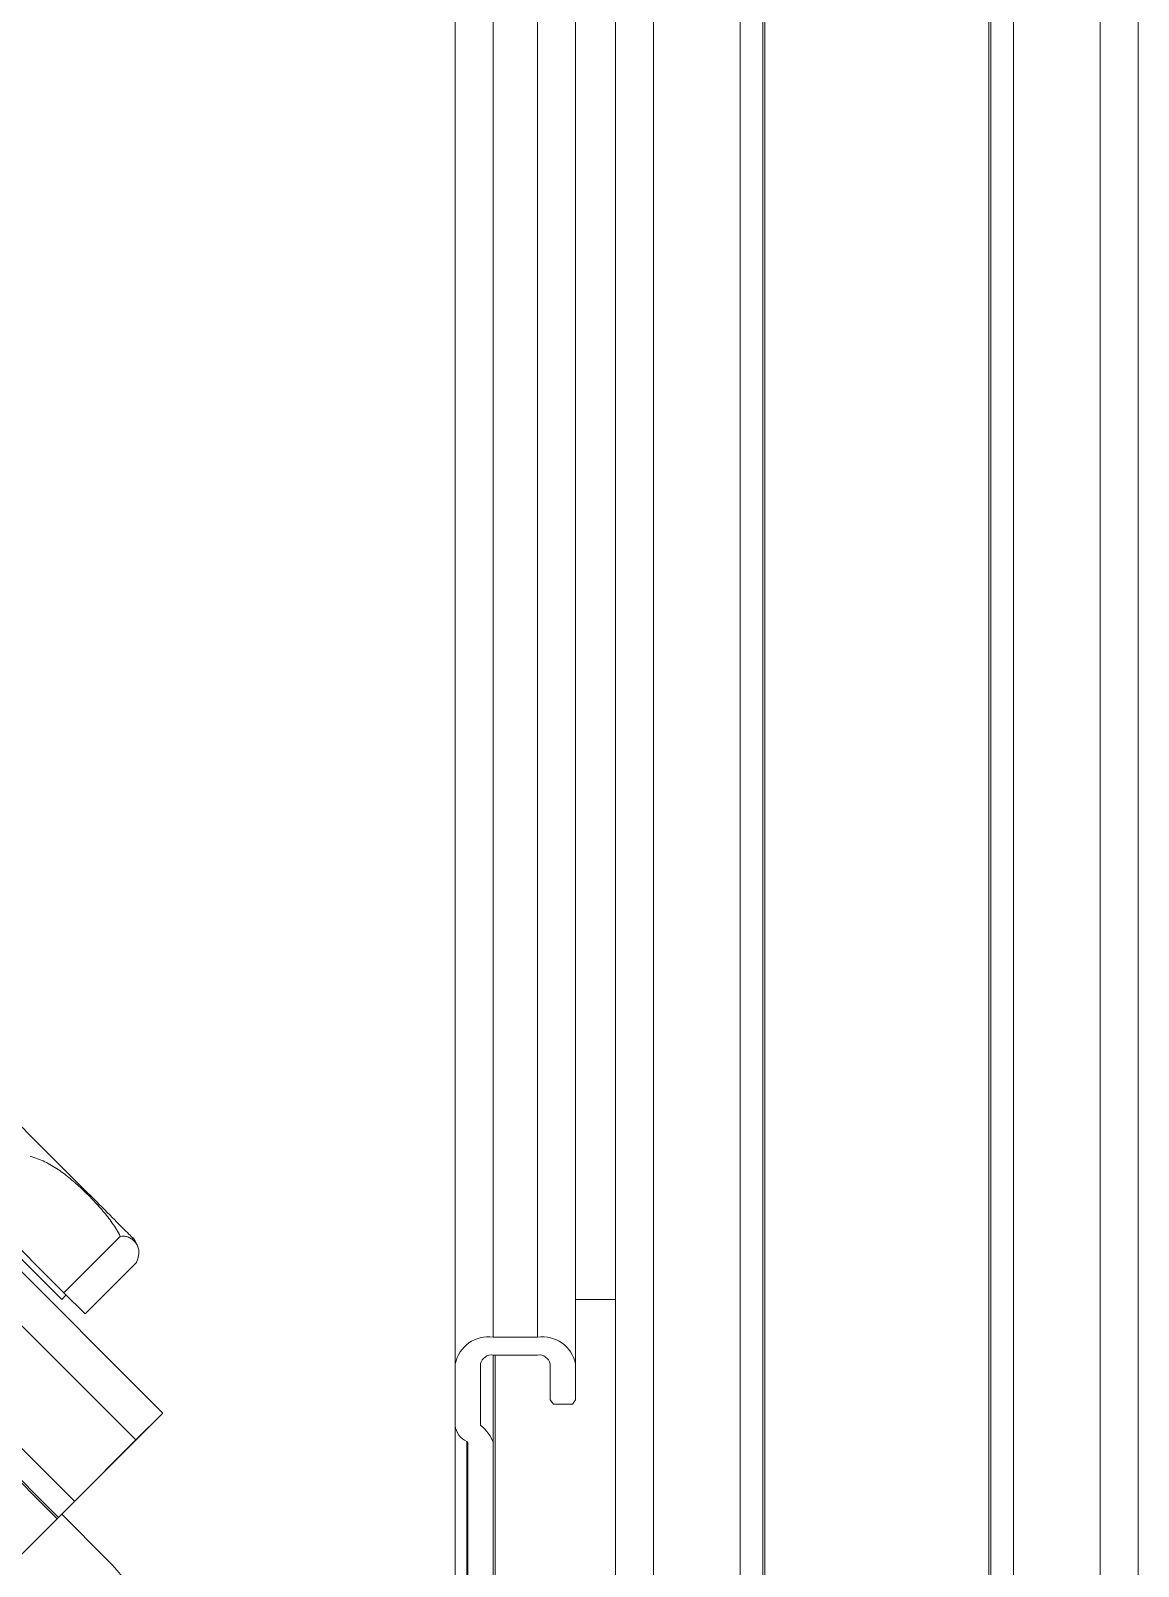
# Model space of a CAD drawing. Extents: x -976302 to -776254, y 5665 to 231437.
# Drawn here: x -803380 to -802940, y 80303 to 80914 of the extents above; entities that cross this region are included whole.
import ezdxf

# ---------------------------------------------------------------- set-up
doc = ezdxf.new("R2010")
doc.units = 0
doc.header["$LTSCALE"] = 1000
doc.header["$MEASUREMENT"] = 0

# ---------------------------------------------------------------- blocks, each defined once
blk = doc.blocks.new('qisg')
at = {"color": 7, "linetype": 'Continuous', "lineweight": 15}
for p, q in [((-15795.32, -17723.77), (-15798.45, -17723.77)), ((-15804.9, -17726.72), (-15801.42, -17726.72)), ((-15801.42, -17728.12), (-15804.9, -17728.12)), ((-15804.9, -17735.01), (-15804.9, -17728.12)), ((-15804.75, -17728.12), (-15804.75, -17767.47)), ((-15807.88, -17733.64), (-15807.88, -17728.82)), ((-15805.89, -17728.82), (-15805.89, -17733.64)), ((-15800.43, -17731.63), (-15800.43, -17728.82)), ((-15798.45, -17728.82), (-15798.45, -17731.63)), ((-15800.18, -17731.98), (-15800.43, -17731.63)), ((-15798.69, -17731.98), (-15800.18, -17731.98)), ((-15798.45, -17731.63), (-15798.69, -17731.98)), ((-15807.88, -17748.79), (-15807.88, -17733.64)), ((-15806.88, -17747.42), (-15806.88, -17735.01)), ((-15804.9, -17735.01), (-15804.9, -17747.42))]:
    blk.add_line(p, q, dxfattribs=at)
at = {"color": 8, "linetype": 'Continuous', "lineweight": 15}
blk.add_line((-15806.97, -17747.53), (-15806.97, -17734.9), dxfattribs=at)
at = {"color": 7, "linetype": 'Continuous', "lineweight": 15}
for centre, radius, start, end in [((-15805.27, -17729.35), 2.66, 81.9505, 168.5782), ((-15801.05, -17729.35), 2.66, 11.4218, 98.0495), ((-15805.02, -17729), 0.886, 81.9505, 168.5782), ((-15801.3, -17729), 0.886, 11.4218, 98.0495), ((-15806.4, -17733.53), 1.48, 184.3396, 247.5804), ((-15807.96, -17736.19), 3.29, 21.0554, 50.8646), ((-15807.02, -17735.02), 0.134, 4.3396, 67.5804)]:
    blk.add_arc(centre, radius, start, end, dxfattribs=at)
blk = doc.blocks.new('*U19')
at = {"color": 253, "linetype": 'Continuous', "lineweight": 15, "true_color": 0x9e9e9e}
for p, q in [((-15804.9, -17650.8), (-15804.9, -17365.29)), ((-15801.42, -17650.8), (-15801.42, -17365.29)), ((-15792.34, -17739.82), (-15792.34, -17427.89)), ((-15785.53, -17739.82), (-15785.53, -17427.89)), ((-15764.11, -17739.82), (-15764.11, -17427.89)), ((-15757.3, -17739.82), (-15757.3, -17427.89))]:
    blk.add_line(p, q, dxfattribs=at)
at = {"color": 7, "linetype": 'Continuous', "lineweight": 15}
for p, q in [((-15807.88, -17652.9), (-15807.88, -17367.4)), ((-15798.45, -17652.9), (-15798.45, -17377.97)), ((-15795.32, -17739.82), (-15795.32, -17427.89)), ((-15783.75, -17739.82), (-15783.75, -17427.89)), ((-15783.59, -17739.82), (-15783.59, -17427.89)), ((-15766.04, -17739.82), (-15766.04, -17427.89)), ((-15765.88, -17739.82), (-15765.88, -17427.89)), ((-15754.32, -17739.82), (-15754.32, -17427.89))]:
    blk.add_line(p, q, dxfattribs=at)
blk = doc.blocks.new('a1-3d-02')
at = {"color": 7, "linetype": 'Continuous', "lineweight": 15}
for p, q in [((-24819.89, -16845.41), (-24809.26, -16856.04)), ((-24807.78, -16856.82), (-24814.45, -16850.15)), ((-24807.78, -16856.82), (-24803.36, -16852.4)), ((-24806.12, -16858.48), (-24802.1, -16854.46)), ((-24809.26, -16856.04), (-24807.95, -16857.35)), ((-24807.95, -16857.35), (-24807.6, -16857)), ((-24806.12, -16858.48), (-24807.78, -16856.82)), ((-24800.02, -16866.26), (-24802.13, -16868.37)), ((-24802.13, -16868.37), (-24806.94, -16873.19)), ((-24806.94, -16873.19), (-24808.2, -16874.44)), ((-24808.31, -16874.56), (-24820.72, -16886.96)), ((-24808.2, -16874.44), (-24808.31, -16874.56)), ((-24804.41, -16877.74), (-24807.95, -16874.2))]:
    blk.add_line(p, q, dxfattribs=at)
for centre, radius, start, end in [((-24805.71, -16854.78), 4.05, 23.0214, 34.0258), ((-24814.94, -16888.27), 14.89, 8.4716, 45)]:
    blk.add_arc(centre, radius, start, end, dxfattribs=at)
for points, knots in [([(-24815.11, -16839.8), (-24815.08, -16839.84), (-24815, -16839.91), (-24814.03, -16840.89), (-24812.47, -16842.44), (-24810.48, -16844.44), (-24808.29, -16846.62), (-24806.15, -16848.76), (-24804.29, -16850.62), (-24802.97, -16851.94), (-24802.3, -16852.62), (-24802.36, -16852.56), (-24802.38, -16852.54)], [0, 0, 0, 0, 0.09124, 0.198649, 0.306058, 0.413467, 0.520876, 0.628285, 0.735694, 0.843102, 0.950511, 1, 1, 1, 1]), ([(-24803.36, -16852.4), (-24803.54, -16852.03), (-24803.76, -16851.69), (-24804.22, -16851.03), (-24804.46, -16850.72), (-24804.98, -16850.11), (-24805.25, -16849.82), (-24805.8, -16849.24), (-24806.09, -16848.95), (-24806.67, -16848.4), (-24806.97, -16848.14), (-24807.58, -16847.63), (-24807.9, -16847.38), (-24808.57, -16846.93), (-24808.91, -16846.72), (-24809.65, -16846.37), (-24810.03, -16846.23), (-24810.43, -16846.13)], [0, 0, 0, 0, 0.125, 0.125, 0.25, 0.25, 0.375, 0.375, 0.5, 0.5, 0.625, 0.625, 0.75, 0.75, 0.875, 0.875, 1, 1, 1, 1]), ([(-24802.1, -16854.46), (-24802.01, -16854.24), (-24801.95, -16854.06), (-24801.9, -16853.73), (-24801.9, -16853.59), (-24801.93, -16853.35), (-24801.97, -16853.24), (-24802.05, -16853.05), (-24802.11, -16852.97), (-24802.23, -16852.81), (-24802.3, -16852.74), (-24802.45, -16852.61), (-24802.54, -16852.55), (-24802.73, -16852.46), (-24802.83, -16852.42), (-24803.07, -16852.38), (-24803.2, -16852.38), (-24803.36, -16852.4)], [0, 0, 0, 0, 0.125, 0.125, 0.25, 0.25, 0.375, 0.375, 0.5, 0.5, 0.625, 0.625, 0.75, 0.75, 0.875, 0.875, 1, 1, 1, 1])]:
    blk.add_open_spline(points, degree=3, knots=knots, dxfattribs=at)
blk = doc.blocks.new('*U20')
at = {"color": 7, "linetype": 'Continuous', "lineweight": 15}
for p, q in [((-14585.98, -23990.31), (-14294.52, -24281.77)), ((-14594.28, -23998.6), (-14302.81, -24290.06)), ((-14594.16, -23998.49), (-14302.7, -24289.95))]:
    blk.add_line(p, q, dxfattribs=at)
at = {"color": 253, "linetype": 'Continuous', "lineweight": 15, "true_color": 0x9e9e9e}
for p, q in [((-14588.09, -23992.41), (-14296.63, -24283.88)), ((-14592.91, -23997.23), (-14301.44, -24288.69))]:
    blk.add_line(p, q, dxfattribs=at)
blk.add_line((-14294.52, -24281.77), (-14323.51, -24310.76))
blk.add_blockref('a1-3d-02', (10505.5, -7415.51))

msp = doc.modelspace()

# ---------------------------------------------------------------- block references
at = {"xscale": 5.068799998611212, "yscale": 5.068799998611212, "zscale": 5.068799998611212}
for name, p in [('*U19', (-723084.4, 169862.78)), ('*U19', (-723084.4, 169862.78)), ('*U20', (-730871.51, 203443.66)), ('*U20', (-730871.51, 203443.66)), ('qisg', (-723084.4, 170247.6)), ('qisg', (-723084.4, 170247.6))]:
    msp.add_blockref(name, p, dxfattribs=at)

doc.saveas('drawing.dxf')
